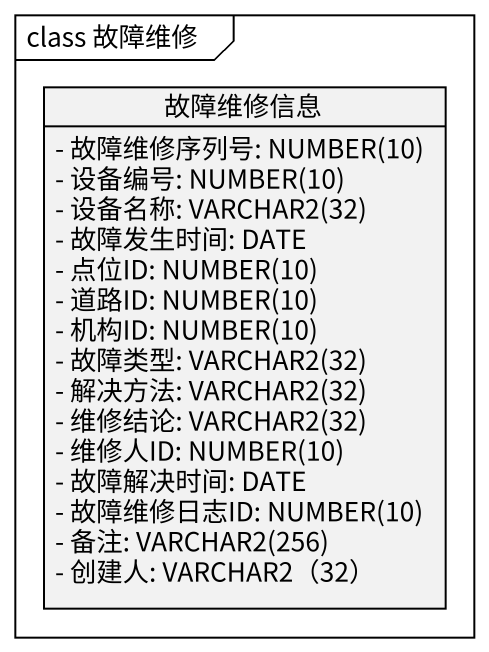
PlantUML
@startuml
mainframe class 故障维修
hide circle
hide empty members
skinparam classAttributeIconSize 0
class 故障维修信息 {
  {field} - 故障维修序列号: NUMBER(10)
  {field} - 设备编号: NUMBER(10)
  {field} - 设备名称: VARCHAR2(32)
  - 故障发生时间: DATE
  {field} - 点位ID: NUMBER(10)
  {field} - 道路ID: NUMBER(10)
  {field} - 机构ID: NUMBER(10)
  {field} - 故障类型: VARCHAR2(32)
  {field} - 解决方法: VARCHAR2(32)
  {field} - 维修结论: VARCHAR2(32)
  {field} - 维修人ID: NUMBER(10)
  - 故障解决时间: DATE
  {field} - 故障维修日志ID: NUMBER(10)
  {field} - 备注: VARCHAR2(256)
  - 创建人: VARCHAR2（32）
}
@enduml
